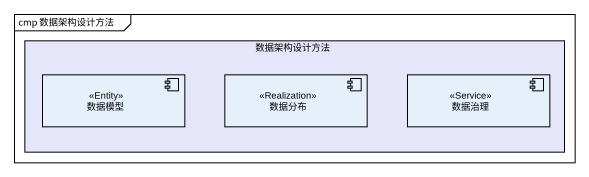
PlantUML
@startuml
mainframe cmp 数据架构设计方法
rectangle 数据架构设计方法 #E6E6FA {
  component 数据模型 <<Entity>>
  component 数据分布 <<Realization>>
  component 数据治理 <<Service>>
}
@enduml
